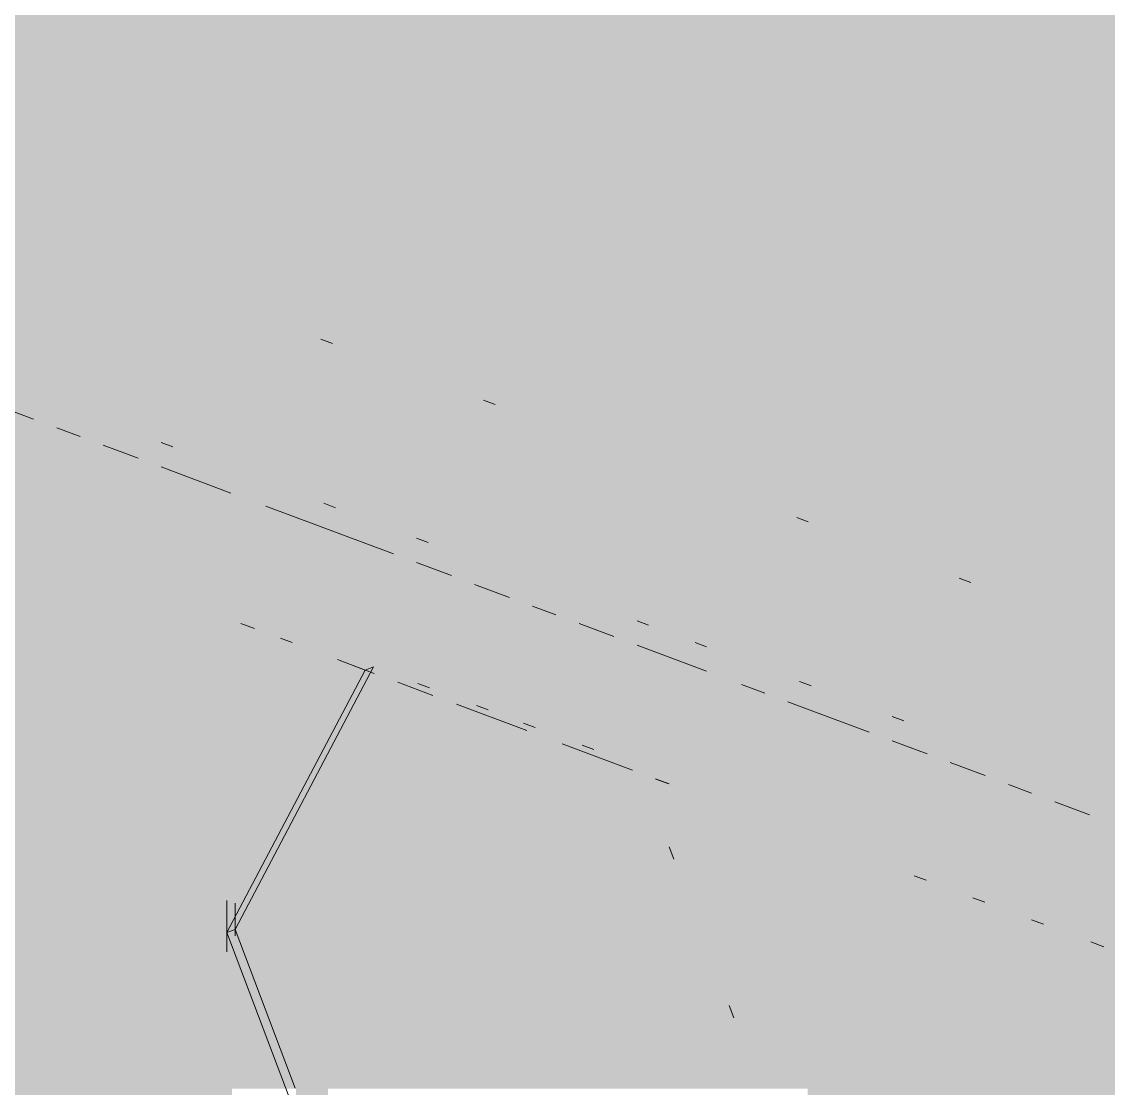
# Paper-space layout '03 3D Building and Roof' of a CAD drawing. Header units: millimetres. Extents: x 5 to 415, y 5 to 292.
# Drawn here: x 95.91 to 101.73, y 99.66 to 105.37 of the extents above; entities that cross this region are included whole.
import ezdxf

# ---------------------------------------------------------------- set-up
doc = ezdxf.new("R2010")
doc.units = ezdxf.units.MM
doc.layers.add('EXISTING', color=7, linetype='Continuous')
doc.layers.add('IMAGES', color=7, linetype='Continuous')

# ---------------------------------------------------------------- blocks, each defined once
blk = doc.blocks.new('SHEET_03')
at = {"layer": 'EXISTING', "color": 250, "lineweight": 9}
for p, q in [((97.5767, 103.648), (97.5145, 103.6713)), ((95.9749, 103.2429), (95.7883, 103.3128)), ((98.4472, 103.3219), (98.385, 103.3452)), ((96.2236, 103.1498), (96.0992, 103.1963)), ((96.6588, 103.1178), (96.721, 103.0945)), ((96.5345, 103.0333), (96.3479, 103.1032)), ((97.0319, 102.847), (96.6588, 102.9867)), ((97.9024, 102.5209), (97.2184, 102.7771)), ((97.5293, 102.7917), (97.5915, 102.7684)), ((100.126, 102.693), (100.0638, 102.7163)), ((98.0267, 102.6054), (98.0889, 102.5821)), ((98.2133, 102.4044), (98.0267, 102.4743)), ((98.5242, 102.2879), (98.3376, 102.3578)), ((100.9964, 102.3669), (100.9343, 102.3902)), ((98.7729, 102.1948), (98.6485, 102.2414)), ((97.1588, 102.1207), (97.0847, 102.1485)), ((99.0838, 102.0783), (98.8972, 102.1482)), ((99.2081, 102.1628), (99.2703, 102.1396)), ((97.2967, 102.0691), (97.3596, 102.0455)), ((99.5812, 101.892), (99.2081, 102.0317)), ((99.519, 102.0464), (99.5812, 102.0231)), ((97.7513, 101.8988), (97.6031, 101.9543)), ((97.6112, 101.9512), (97.7999, 101.8805)), ((97.0106, 100.4929), (97.7513, 101.8988)), ((97.7957, 101.9154), (97.0551, 100.5095)), ((97.7957, 101.9154), (97.7513, 101.8988)), ((97.9258, 101.8334), (98.1145, 101.7627)), ((100.0786, 101.8368), (100.1408, 101.8135)), ((98.096, 101.8029), (98.0331, 101.8265)), ((99.8921, 101.7755), (99.7677, 101.8221)), ((100.4517, 101.5659), (100.0164, 101.7289)), ((98.2403, 101.7156), (98.6178, 101.5742)), ((98.4106, 101.6851), (98.3477, 101.7087)), ((98.6622, 101.5908), (98.5993, 101.6144)), ((100.576, 101.6504), (100.6382, 101.6271)), ((98.8065, 101.5035), (99.1839, 101.3621)), ((98.9767, 101.473), (98.9138, 101.4966)), ((100.7626, 101.4494), (100.576, 101.5193)), ((101.0735, 101.333), (100.8869, 101.4028)), ((99.3807, 101.2884), (99.3067, 101.3161)), ((99.3097, 101.315), (99.3727, 101.2914)), ((101.3222, 101.2398), (101.1978, 101.2864)), ((101.6331, 101.1233), (101.4465, 101.1932)), ((99.3807, 100.9517), (99.4054, 100.8863)), ((100.6937, 100.7965), (100.7566, 100.7729)), ((101.0083, 100.6787), (101.0712, 100.6551)), ((97.0106, 100.3898), (97.0106, 100.6646)), ((97.0106, 100.6331), (97.0106, 100.4929)), ((97.0551, 100.5095), (97.0551, 100.6498)), ((97.0551, 100.6126), (97.0551, 100.4751)), ((101.3228, 100.5609), (101.3857, 100.5373)), ((97.0106, 100.4929), (97.0551, 100.5095)), ((97.0551, 100.5095), (97.376, 99.6598)), ((97.0106, 100.4929), (97.0106, 100.4227)), ((97.7266, 98.5974), (97.0106, 100.4929)), ((101.7092, 100.4161), (101.6397, 100.4421)), ((99.7017, 100.102), (99.7264, 100.0366))]:
    blk.add_line(p, q, dxfattribs=at)
at = {"layer": 'IMAGES', "color": 7}
for points in [[(80.4151, 105.3143), (112.2887, 105.3143), (80.4151, 105.4857), (112.2887, 105.4857)], [(80.0724, 105.1429), (111.9459, 105.1429), (80.0724, 105.3143), (111.9459, 105.3143)], [(79.5583, 104.9714), (111.6032, 104.9714), (79.5583, 105.1429), (111.6032, 105.1429)], [(79.2156, 104.8), (111.0891, 104.8), (79.2156, 104.9714), (111.0891, 104.9714)], [(78.7015, 104.6286), (110.575, 104.6286), (78.7015, 104.8), (110.575, 104.8)], [(78.1874, 104.4571), (110.0609, 104.4571), (78.1874, 104.6286), (110.0609, 104.6286)], [(77.8447, 104.2857), (109.7182, 104.2857), (77.8447, 104.4571), (109.7182, 104.4571)], [(77.3306, 104.1143), (96.3519, 104.1143), (77.3306, 104.2857), (96.3519, 104.2857)], [(96.3519, 104.1143), (96.5233, 104.1143), (96.3519, 104.2857), (96.5233, 104.2857)], [(96.5233, 104.1143), (96.6946, 104.1143), (96.5233, 104.2857), (96.6946, 104.2857)], [(96.6946, 104.1143), (96.866, 104.1143), (96.6946, 104.2857), (96.866, 104.2857)], [(96.866, 104.1143), (109.2041, 104.1143), (96.866, 104.2857), (109.2041, 104.2857)], [(95.8378, 103.9429), (96.0092, 103.9429), (95.8378, 104.1143), (96.0092, 104.1143)], [(96.0092, 103.9429), (96.3519, 103.9429), (96.0092, 104.1143), (96.3519, 104.1143)], [(96.3519, 103.9429), (96.5233, 103.9429), (96.3519, 104.1143), (96.5233, 104.1143)], [(96.5233, 103.9429), (96.6946, 103.9429), (96.5233, 104.1143), (96.6946, 104.1143)], [(96.6946, 103.9429), (96.866, 103.9429), (96.6946, 104.1143), (96.866, 104.1143)], [(96.866, 103.9429), (97.2087, 103.9429), (96.866, 104.1143), (97.2087, 104.1143)], [(97.2087, 103.9429), (97.3801, 103.9429), (97.2087, 104.1143), (97.3801, 104.1143)], [(97.3801, 103.9429), (108.69, 103.9429), (97.3801, 104.1143), (108.69, 104.1143)], [(95.8378, 103.7714), (96.0092, 103.7714), (95.8378, 103.9429), (96.0092, 103.9429)], [(96.0092, 103.7714), (96.1805, 103.7714), (96.0092, 103.9429), (96.1805, 103.9429)], [(96.1805, 103.7714), (96.3519, 103.7714), (96.1805, 103.9429), (96.3519, 103.9429)], [(96.3519, 103.7714), (96.5233, 103.7714), (96.3519, 103.9429), (96.5233, 103.9429)], [(96.5233, 103.7714), (96.6946, 103.7714), (96.5233, 103.9429), (96.6946, 103.9429)], [(96.6946, 103.7714), (96.866, 103.7714), (96.6946, 103.9429), (96.866, 103.9429)], [(96.866, 103.7714), (97.0373, 103.7714), (96.866, 103.9429), (97.0373, 103.9429)], [(97.0373, 103.7714), (97.3801, 103.7714), (97.0373, 103.9429), (97.3801, 103.9429)], [(97.3801, 103.7714), (97.5514, 103.7714), (97.3801, 103.9429), (97.5514, 103.9429)], [(97.5514, 103.7714), (97.7228, 103.7714), (97.5514, 103.9429), (97.7228, 103.9429)], [(97.7228, 103.7714), (108.5187, 103.7714), (97.7228, 103.9429), (108.5187, 103.9429)], [(95.6664, 103.6), (96.0092, 103.6), (95.6664, 103.7714), (96.0092, 103.7714)], [(96.0092, 103.6), (96.1805, 103.6), (96.0092, 103.7714), (96.1805, 103.7714)], [(96.1805, 103.6), (96.5233, 103.6), (96.1805, 103.7714), (96.5233, 103.7714)], [(96.5233, 103.6), (96.6946, 103.6), (96.5233, 103.7714), (96.6946, 103.7714)], [(96.6946, 103.6), (96.866, 103.6), (96.6946, 103.7714), (96.866, 103.7714)], [(96.866, 103.6), (97.2087, 103.6), (96.866, 103.7714), (97.2087, 103.7714)], [(97.2087, 103.6), (97.3801, 103.6), (97.2087, 103.7714), (97.3801, 103.7714)], [(97.3801, 103.6), (97.5514, 103.6), (97.3801, 103.7714), (97.5514, 103.7714)], [(97.5514, 103.6), (97.7228, 103.6), (97.5514, 103.7714), (97.7228, 103.7714)], [(97.7228, 103.6), (97.8942, 103.6), (97.7228, 103.7714), (97.8942, 103.7714)], [(97.8942, 103.6), (98.2369, 103.6), (97.8942, 103.7714), (98.2369, 103.7714)], [(98.2369, 103.6), (108.0046, 103.6), (98.2369, 103.7714), (108.0046, 103.7714)], [(95.8378, 103.4286), (96.3519, 103.4286), (95.8378, 103.6), (96.3519, 103.6)], [(96.3519, 103.4286), (97.3801, 103.4286), (96.3519, 103.6), (97.3801, 103.6)], [(97.3801, 103.4286), (97.5514, 103.4286), (97.3801, 103.6), (97.5514, 103.6)], [(97.5514, 103.4286), (97.7228, 103.4286), (97.5514, 103.6), (97.7228, 103.6)], [(97.7228, 103.4286), (97.8942, 103.4286), (97.7228, 103.6), (97.8942, 103.6)], [(97.8942, 103.4286), (98.0655, 103.4286), (97.8942, 103.6), (98.0655, 103.6)], [(98.0655, 103.4286), (98.2369, 103.4286), (98.0655, 103.6), (98.2369, 103.6)], [(98.2369, 103.4286), (98.4082, 103.4286), (98.2369, 103.6), (98.4082, 103.6)], [(98.4082, 103.4286), (98.5796, 103.4286), (98.4082, 103.6), (98.5796, 103.6)], [(98.5796, 103.4286), (98.751, 103.4286), (98.5796, 103.6), (98.751, 103.6)], [(98.751, 103.4286), (107.3191, 103.4286), (98.751, 103.6), (107.3191, 103.6)], [(95.8378, 103.2571), (96.0092, 103.2571), (95.8378, 103.4286), (96.0092, 103.4286)], [(96.0092, 103.2571), (96.1805, 103.2571), (96.0092, 103.4286), (96.1805, 103.4286)], [(96.1805, 103.2571), (96.3519, 103.2571), (96.1805, 103.4286), (96.3519, 103.4286)], [(96.3519, 103.2571), (96.5233, 103.2571), (96.3519, 103.4286), (96.5233, 103.4286)], [(96.5233, 103.2571), (96.6946, 103.2571), (96.5233, 103.4286), (96.6946, 103.4286)], [(96.6946, 103.2571), (97.5514, 103.2571), (96.6946, 103.4286), (97.5514, 103.4286)], [(97.5514, 103.2571), (97.8942, 103.2571), (97.5514, 103.4286), (97.8942, 103.4286)], [(97.8942, 103.2571), (98.0655, 103.2571), (97.8942, 103.4286), (98.0655, 103.4286)], [(98.0655, 103.2571), (98.2369, 103.2571), (98.0655, 103.4286), (98.2369, 103.4286)], [(98.2369, 103.2571), (98.4082, 103.2571), (98.2369, 103.4286), (98.4082, 103.4286)], [(98.4082, 103.2571), (98.5796, 103.2571), (98.4082, 103.4286), (98.5796, 103.4286)], [(98.5796, 103.2571), (98.751, 103.2571), (98.5796, 103.4286), (98.751, 103.4286)], [(98.751, 103.2571), (99.0937, 103.2571), (98.751, 103.4286), (99.0937, 103.4286)], [(99.0937, 103.2571), (107.1478, 103.2571), (99.0937, 103.4286), (107.1478, 103.4286)], [(95.6664, 103.0857), (96.0092, 103.0857), (95.6664, 103.2571), (96.0092, 103.2571)], [(96.0092, 103.0857), (96.1805, 103.0857), (96.0092, 103.2571), (96.1805, 103.2571)], [(96.1805, 103.0857), (96.3519, 103.0857), (96.1805, 103.2571), (96.3519, 103.2571)], [(96.3519, 103.0857), (96.5233, 103.0857), (96.3519, 103.2571), (96.5233, 103.2571)], [(96.5233, 103.0857), (96.6946, 103.0857), (96.5233, 103.2571), (96.6946, 103.2571)], [(96.6946, 103.0857), (96.866, 103.0857), (96.6946, 103.2571), (96.866, 103.2571)], [(96.866, 103.0857), (97.0373, 103.0857), (96.866, 103.2571), (97.0373, 103.2571)], [(97.0373, 103.0857), (98.2369, 103.0857), (97.0373, 103.2571), (98.2369, 103.2571)], [(98.2369, 103.0857), (98.4082, 103.0857), (98.2369, 103.2571), (98.4082, 103.2571)], [(98.4082, 103.0857), (98.5796, 103.0857), (98.4082, 103.2571), (98.5796, 103.2571)], [(98.5796, 103.0857), (98.751, 103.0857), (98.5796, 103.2571), (98.751, 103.2571)], [(98.751, 103.0857), (99.0937, 103.0857), (98.751, 103.2571), (99.0937, 103.2571)], [(99.0937, 103.0857), (99.6078, 103.0857), (99.0937, 103.2571), (99.6078, 103.2571)], [(99.6078, 103.0857), (106.4623, 103.0857), (99.6078, 103.2571), (106.4623, 103.2571)], [(95.8378, 99.1429), (96.0092, 99.1429), (95.8378, 103.0857), (96.0092, 103.0857)], [(96.0092, 102.9143), (96.1805, 102.9143), (96.0092, 103.0857), (96.1805, 103.0857)], [(96.1805, 102.9143), (96.3519, 102.9143), (96.1805, 103.0857), (96.3519, 103.0857)], [(96.3519, 102.9143), (96.6946, 102.9143), (96.3519, 103.0857), (96.6946, 103.0857)], [(96.6946, 102.9143), (96.866, 102.9143), (96.6946, 103.0857), (96.866, 103.0857)], [(96.866, 102.9143), (97.0373, 102.9143), (96.866, 103.0857), (97.0373, 103.0857)], [(97.0373, 102.9143), (97.2087, 102.9143), (97.0373, 103.0857), (97.2087, 103.0857)], [(97.2087, 102.9143), (97.3801, 102.9143), (97.2087, 103.0857), (97.3801, 103.0857)], [(97.3801, 102.9143), (97.7228, 102.9143), (97.3801, 103.0857), (97.7228, 103.0857)], [(97.7228, 102.9143), (98.751, 102.9143), (97.7228, 103.0857), (98.751, 103.0857)], [(98.751, 102.9143), (98.9223, 102.9143), (98.751, 103.0857), (98.9223, 103.0857)], [(98.9223, 102.9143), (99.0937, 102.9143), (98.9223, 103.0857), (99.0937, 103.0857)], [(99.0937, 102.9143), (99.2651, 102.9143), (99.0937, 103.0857), (99.2651, 103.0857)], [(99.2651, 102.9143), (99.6078, 102.9143), (99.2651, 103.0857), (99.6078, 103.0857)], [(99.6078, 102.9143), (99.9505, 102.9143), (99.6078, 103.0857), (99.9505, 103.0857)], [(99.9505, 102.9143), (100.1219, 102.9143), (99.9505, 103.0857), (100.1219, 103.0857)], [(100.1219, 102.9143), (106.1196, 102.9143), (100.1219, 103.0857), (106.1196, 103.0857)], [(96.0092, 102.5714), (96.1805, 102.5714), (96.0092, 102.9143), (96.1805, 102.9143)], [(96.1805, 102.7429), (96.5233, 102.7429), (96.1805, 102.9143), (96.5233, 102.9143)], [(96.5233, 102.7429), (96.6946, 102.7429), (96.5233, 102.9143), (96.6946, 102.9143)], [(96.6946, 102.7429), (96.866, 102.7429), (96.6946, 102.9143), (96.866, 102.9143)], [(96.866, 102.7429), (97.0373, 102.7429), (96.866, 102.9143), (97.0373, 102.9143)], [(97.0373, 102.7429), (97.2087, 102.7429), (97.0373, 102.9143), (97.2087, 102.9143)], [(97.2087, 102.7429), (97.3801, 102.7429), (97.2087, 102.9143), (97.3801, 102.9143)], [(97.3801, 102.7429), (97.7228, 102.7429), (97.3801, 102.9143), (97.7228, 102.9143)], [(97.7228, 102.7429), (97.8942, 102.7429), (97.7228, 102.9143), (97.8942, 102.9143)], [(97.8942, 102.7429), (98.0655, 102.7429), (97.8942, 102.9143), (98.0655, 102.9143)], [(98.0655, 102.7429), (98.2369, 102.7429), (98.0655, 102.9143), (98.2369, 102.9143)], [(98.2369, 102.7429), (99.0937, 102.7429), (98.2369, 102.9143), (99.0937, 102.9143)], [(99.0937, 102.7429), (99.2651, 102.7429), (99.0937, 102.9143), (99.2651, 102.9143)], [(99.2651, 102.7429), (99.4364, 102.7429), (99.2651, 102.9143), (99.4364, 102.9143)], [(99.4364, 102.7429), (99.6078, 102.7429), (99.4364, 102.9143), (99.6078, 102.9143)], [(99.6078, 102.7429), (99.7792, 102.7429), (99.6078, 102.9143), (99.7792, 102.9143)], [(99.7792, 102.7429), (99.9505, 102.7429), (99.7792, 102.9143), (99.9505, 102.9143)], [(99.9505, 102.7429), (100.1219, 102.7429), (99.9505, 102.9143), (100.1219, 102.9143)], [(100.1219, 102.7429), (100.4646, 102.7429), (100.1219, 102.9143), (100.4646, 102.9143)], [(100.4646, 102.7429), (105.6055, 102.7429), (100.4646, 102.9143), (105.6055, 102.9143)], [(96.1805, 102.5714), (96.3519, 102.5714), (96.1805, 102.7429), (96.3519, 102.7429)], [(96.3519, 102.5714), (96.5233, 102.5714), (96.3519, 102.7429), (96.5233, 102.7429)], [(96.5233, 102.5714), (96.6946, 102.5714), (96.5233, 102.7429), (96.6946, 102.7429)], [(96.6946, 102.5714), (96.866, 102.5714), (96.6946, 102.7429), (96.866, 102.7429)], [(96.866, 102.5714), (97.2087, 102.5714), (96.866, 102.7429), (97.2087, 102.7429)], [(97.2087, 102.5714), (97.5514, 102.5714), (97.2087, 102.7429), (97.5514, 102.7429)], [(97.5514, 102.5714), (97.7228, 102.5714), (97.5514, 102.7429), (97.7228, 102.7429)], [(97.7228, 102.5714), (98.2369, 102.5714), (97.7228, 102.7429), (98.2369, 102.7429)], [(98.2369, 102.5714), (98.4082, 102.5714), (98.2369, 102.7429), (98.4082, 102.7429)], [(98.4082, 102.5714), (98.5796, 102.5714), (98.4082, 102.7429), (98.5796, 102.7429)], [(98.5796, 102.5714), (99.6078, 102.5714), (98.5796, 102.7429), (99.6078, 102.7429)], [(99.6078, 102.5714), (99.7792, 102.5714), (99.6078, 102.7429), (99.7792, 102.7429)], [(99.7792, 102.5714), (99.9505, 102.5714), (99.7792, 102.7429), (99.9505, 102.7429)], [(99.9505, 102.5714), (100.1219, 102.5714), (99.9505, 102.7429), (100.1219, 102.7429)], [(100.1219, 102.5714), (100.2932, 102.5714), (100.1219, 102.7429), (100.2932, 102.7429)], [(100.2932, 102.5714), (100.4646, 102.5714), (100.2932, 102.7429), (100.4646, 102.7429)], [(100.4646, 102.5714), (100.8073, 102.5714), (100.4646, 102.7429), (100.8073, 102.7429)], [(100.8073, 102.5714), (100.9787, 102.5714), (100.8073, 102.7429), (100.9787, 102.7429)], [(100.9787, 102.5714), (105.0914, 102.5714), (100.9787, 102.7429), (105.0914, 102.7429)], [(96.0092, 102.4), (96.1805, 102.4), (96.0092, 102.5714), (96.1805, 102.5714)], [(96.1805, 102.4), (96.3519, 102.4), (96.1805, 102.5714), (96.3519, 102.5714)], [(96.3519, 102.4), (96.5233, 102.4), (96.3519, 102.5714), (96.5233, 102.5714)], [(96.5233, 102.4), (96.6946, 102.4), (96.5233, 102.5714), (96.6946, 102.5714)], [(96.6946, 102.4), (96.866, 102.4), (96.6946, 102.5714), (96.866, 102.5714)], [(96.866, 102.4), (97.2087, 102.4), (96.866, 102.5714), (97.2087, 102.5714)], [(97.2087, 102.4), (97.3801, 102.4), (97.2087, 102.5714), (97.3801, 102.5714)], [(97.3801, 102.4), (97.5514, 102.4), (97.3801, 102.5714), (97.5514, 102.5714)], [(97.5514, 102.4), (97.7228, 102.4), (97.5514, 102.5714), (97.7228, 102.5714)], [(97.7228, 102.4), (97.8942, 102.4), (97.7228, 102.5714), (97.8942, 102.5714)], [(97.8942, 102.4), (98.0655, 102.4), (97.8942, 102.5714), (98.0655, 102.5714)], [(98.0655, 102.4), (98.4082, 102.4), (98.0655, 102.5714), (98.4082, 102.5714)], [(98.4082, 102.4), (98.751, 102.4), (98.4082, 102.5714), (98.751, 102.5714)], [(98.751, 102.4), (98.9223, 102.4), (98.751, 102.5714), (98.9223, 102.5714)], [(98.9223, 102.4), (99.9505, 102.4), (98.9223, 102.5714), (99.9505, 102.5714)], [(99.9505, 102.4), (100.1219, 102.4), (99.9505, 102.5714), (100.1219, 102.5714)], [(100.1219, 102.4), (100.2932, 102.4), (100.1219, 102.5714), (100.2932, 102.5714)], [(100.2932, 102.4), (100.4646, 102.4), (100.2932, 102.5714), (100.4646, 102.5714)], [(100.4646, 102.4), (100.636, 102.4), (100.4646, 102.5714), (100.636, 102.5714)], [(100.636, 102.4), (100.8073, 102.4), (100.636, 102.5714), (100.8073, 102.5714)], [(100.8073, 102.4), (100.9787, 102.4), (100.8073, 102.5714), (100.9787, 102.5714)], [(100.9787, 102.4), (101.3214, 102.4), (100.9787, 102.5714), (101.3214, 102.5714)], [(101.3214, 102.4), (104.7487, 102.4), (101.3214, 102.5714), (104.7487, 102.5714)], [(96.0092, 102.2286), (96.3519, 102.2286), (96.0092, 102.4), (96.3519, 102.4)], [(96.3519, 102.2286), (96.5233, 102.2286), (96.3519, 102.4), (96.5233, 102.4)], [(96.5233, 102.2286), (96.6946, 102.2286), (96.5233, 102.4), (96.6946, 102.4)], [(96.6946, 102.2286), (96.866, 102.2286), (96.6946, 102.4), (96.866, 102.4)], [(96.866, 102.2286), (97.0373, 102.2286), (96.866, 102.4), (97.0373, 102.4)], [(97.0373, 102.2286), (97.3801, 102.2286), (97.0373, 102.4), (97.3801, 102.4)], [(97.3801, 102.2286), (97.5514, 102.2286), (97.3801, 102.4), (97.5514, 102.4)], [(97.5514, 102.2286), (97.7228, 102.2286), (97.5514, 102.4), (97.7228, 102.4)], [(97.7228, 102.2286), (97.8942, 102.2286), (97.7228, 102.4), (97.8942, 102.4)], [(97.8942, 102.2286), (98.0655, 102.2286), (97.8942, 102.4), (98.0655, 102.4)], [(98.0655, 102.2286), (98.2369, 102.2286), (98.0655, 102.4), (98.2369, 102.4)], [(98.2369, 102.2286), (98.4082, 102.2286), (98.2369, 102.4), (98.4082, 102.4)], [(98.4082, 102.2286), (98.5796, 102.2286), (98.4082, 102.4), (98.5796, 102.4)], [(98.5796, 102.2286), (98.751, 102.2286), (98.5796, 102.4), (98.751, 102.4)], [(98.751, 102.2286), (98.9223, 102.2286), (98.751, 102.4), (98.9223, 102.4)], [(98.9223, 102.2286), (99.0937, 102.2286), (98.9223, 102.4), (99.0937, 102.4)], [(99.0937, 102.2286), (99.2651, 102.2286), (99.0937, 102.4), (99.2651, 102.4)], [(99.2651, 102.2286), (99.4364, 102.2286), (99.2651, 102.4), (99.4364, 102.4)], [(99.4364, 102.2286), (100.4646, 102.2286), (99.4364, 102.4), (100.4646, 102.4)], [(100.4646, 102.2286), (100.636, 102.2286), (100.4646, 102.4), (100.636, 102.4)], [(100.636, 102.2286), (100.8073, 102.2286), (100.636, 102.4), (100.8073, 102.4)], [(100.8073, 102.2286), (100.9787, 102.2286), (100.8073, 102.4), (100.9787, 102.4)], [(100.9787, 102.2286), (101.1501, 102.2286), (100.9787, 102.4), (101.1501, 102.4)], [(101.1501, 102.2286), (101.3214, 102.2286), (101.1501, 102.4), (101.3214, 102.4)], [(101.3214, 102.2286), (101.4928, 102.2286), (101.3214, 102.4), (101.4928, 102.4)], [(101.4928, 102.2286), (101.6641, 102.2286), (101.4928, 102.4), (101.6641, 102.4)], [(101.6641, 102.2286), (101.8355, 102.2286), (101.6641, 102.4), (101.8355, 102.4)], [(96.0092, 99.1429), (96.1805, 99.1429), (96.0092, 102.2286), (96.1805, 102.2286)], [(96.1805, 99.3143), (96.3519, 99.3143), (96.1805, 102.2286), (96.3519, 102.2286)], [(96.3519, 102.0571), (96.5233, 102.0571), (96.3519, 102.2286), (96.5233, 102.2286)], [(96.5233, 102.0571), (96.6946, 102.0571), (96.5233, 102.2286), (96.6946, 102.2286)], [(96.6946, 102.0571), (96.866, 102.0571), (96.6946, 102.2286), (96.866, 102.2286)], [(96.866, 102.0571), (97.0373, 102.0571), (96.866, 102.2286), (97.0373, 102.2286)], [(97.0373, 101.8857), (97.2087, 101.8857), (97.0373, 102.2286), (97.2087, 102.2286)], [(97.2087, 102.0571), (97.3801, 102.0571), (97.2087, 102.2286), (97.3801, 102.2286)], [(97.3801, 102.0571), (97.7228, 102.0571), (97.3801, 102.2286), (97.7228, 102.2286)], [(97.7228, 102.0571), (97.8942, 102.0571), (97.7228, 102.2286), (97.8942, 102.2286)], [(97.8942, 102.0571), (98.0655, 102.0571), (97.8942, 102.2286), (98.0655, 102.2286)], [(98.0655, 102.0571), (98.2369, 102.0571), (98.0655, 102.2286), (98.2369, 102.2286)], [(98.2369, 102.0571), (98.5796, 102.0571), (98.2369, 102.2286), (98.5796, 102.2286)], [(98.5796, 102.0571), (98.9223, 102.0571), (98.5796, 102.2286), (98.9223, 102.2286)], [(98.9223, 102.0571), (99.2651, 102.0571), (98.9223, 102.2286), (99.2651, 102.2286)], [(99.2651, 102.0571), (99.4364, 102.0571), (99.2651, 102.2286), (99.4364, 102.2286)], [(99.4364, 102.0571), (99.6078, 102.0571), (99.4364, 102.2286), (99.6078, 102.2286)], [(99.6078, 102.0571), (99.7792, 102.0571), (99.6078, 102.2286), (99.7792, 102.2286)], [(99.7792, 102.0571), (100.9787, 102.0571), (99.7792, 102.2286), (100.9787, 102.2286)], [(100.9787, 102.0571), (101.1501, 102.0571), (100.9787, 102.2286), (101.1501, 102.2286)], [(101.1501, 102.0571), (101.3214, 102.0571), (101.1501, 102.2286), (101.3214, 102.2286)], [(101.3214, 102.0571), (101.4928, 102.0571), (101.3214, 102.2286), (101.4928, 102.2286)], [(101.4928, 102.0571), (101.6641, 102.0571), (101.4928, 102.2286), (101.6641, 102.2286)], [(101.6641, 102.0571), (101.8355, 102.0571), (101.6641, 102.2286), (101.8355, 102.2286)], [(96.3519, 101.8857), (96.5233, 101.8857), (96.3519, 102.0571), (96.5233, 102.0571)], [(96.5233, 101.8857), (96.866, 101.8857), (96.5233, 102.0571), (96.866, 102.0571)], [(96.866, 101.8857), (97.0373, 101.8857), (96.866, 102.0571), (97.0373, 102.0571)], [(97.2087, 101.8857), (97.3801, 101.8857), (97.2087, 102.0571), (97.3801, 102.0571)], [(97.3801, 101.8857), (97.5514, 101.8857), (97.3801, 102.0571), (97.5514, 102.0571)], [(97.5514, 101.8857), (97.7228, 101.8857), (97.5514, 102.0571), (97.7228, 102.0571)], [(97.7228, 101.8857), (97.8942, 101.8857), (97.7228, 102.0571), (97.8942, 102.0571)], [(97.8942, 101.8857), (98.2369, 101.8857), (97.8942, 102.0571), (98.2369, 102.0571)], [(98.2369, 101.8857), (98.9223, 101.8857), (98.2369, 102.0571), (98.9223, 102.0571)], [(98.9223, 101.8857), (99.0937, 101.8857), (98.9223, 102.0571), (99.0937, 102.0571)], [(99.0937, 101.8857), (99.2651, 101.8857), (99.0937, 102.0571), (99.2651, 102.0571)], [(99.2651, 101.8857), (99.4364, 101.8857), (99.2651, 102.0571), (99.4364, 102.0571)], [(99.4364, 101.8857), (99.7792, 101.8857), (99.4364, 102.0571), (99.7792, 102.0571)], [(99.7792, 101.8857), (99.9505, 101.8857), (99.7792, 102.0571), (99.9505, 102.0571)], [(99.9505, 101.8857), (100.1219, 101.8857), (99.9505, 102.0571), (100.1219, 102.0571)], [(100.1219, 101.8857), (100.2932, 101.8857), (100.1219, 102.0571), (100.2932, 102.0571)], [(100.2932, 101.8857), (100.4646, 101.8857), (100.2932, 102.0571), (100.4646, 102.0571)], [(100.4646, 101.8857), (101.3214, 101.8857), (100.4646, 102.0571), (101.3214, 102.0571)], [(101.3214, 101.8857), (101.4928, 101.8857), (101.3214, 102.0571), (101.4928, 102.0571)], [(101.4928, 101.8857), (101.6641, 101.8857), (101.4928, 102.0571), (101.6641, 102.0571)], [(101.6641, 101.8857), (101.8355, 101.8857), (101.6641, 102.0571), (101.8355, 102.0571)], [(96.3519, 101.7143), (97.0373, 101.7143), (96.3519, 101.8857), (97.0373, 101.8857)], [(97.0373, 101.7143), (97.2087, 101.7143), (97.0373, 101.8857), (97.2087, 101.8857)], [(97.2087, 101.7143), (97.3801, 101.7143), (97.2087, 101.8857), (97.3801, 101.8857)], [(97.3801, 101.7143), (97.5514, 101.7143), (97.3801, 101.8857), (97.5514, 101.8857)], [(97.5514, 101.7143), (97.7228, 101.7143), (97.5514, 101.8857), (97.7228, 101.8857)], [(97.7228, 101.7143), (97.8942, 101.7143), (97.7228, 101.8857), (97.8942, 101.8857)], [(97.8942, 101.7143), (98.0655, 101.7143), (97.8942, 101.8857), (98.0655, 101.8857)], [(98.0655, 101.7143), (98.2369, 101.7143), (98.0655, 101.8857), (98.2369, 101.8857)], [(98.2369, 101.7143), (98.5796, 101.7143), (98.2369, 101.8857), (98.5796, 101.8857)], [(98.5796, 101.7143), (98.751, 101.7143), (98.5796, 101.8857), (98.751, 101.8857)], [(98.751, 101.7143), (98.9223, 101.7143), (98.751, 101.8857), (98.9223, 101.8857)], [(98.9223, 101.7143), (99.0937, 101.7143), (98.9223, 101.8857), (99.0937, 101.8857)], [(99.0937, 101.7143), (99.4364, 101.7143), (99.0937, 101.8857), (99.4364, 101.8857)], [(99.4364, 101.7143), (99.7792, 101.7143), (99.4364, 101.8857), (99.7792, 101.8857)], [(99.7792, 101.7143), (99.9505, 101.7143), (99.7792, 101.8857), (99.9505, 101.8857)], [(99.9505, 101.7143), (100.1219, 101.7143), (99.9505, 101.8857), (100.1219, 101.8857)], [(100.1219, 101.7143), (100.2932, 101.7143), (100.1219, 101.8857), (100.2932, 101.8857)], [(100.2932, 101.7143), (100.4646, 101.7143), (100.2932, 101.8857), (100.4646, 101.8857)], [(100.4646, 101.7143), (100.636, 101.7143), (100.4646, 101.8857), (100.636, 101.8857)], [(100.636, 101.7143), (100.9787, 101.7143), (100.636, 101.8857), (100.9787, 101.8857)], [(100.9787, 101.7143), (101.8355, 101.7143), (100.9787, 101.8857), (101.8355, 101.8857)], [(96.3519, 101.5429), (97.3801, 101.5429), (96.3519, 101.7143), (97.3801, 101.7143)], [(97.3801, 101.5429), (97.5514, 101.5429), (97.3801, 101.7143), (97.5514, 101.7143)], [(97.5514, 101.5429), (97.7228, 101.5429), (97.5514, 101.7143), (97.7228, 101.7143)], [(97.7228, 101.5429), (97.8942, 101.5429), (97.7228, 101.7143), (97.8942, 101.7143)], [(97.8942, 101.5429), (98.0655, 101.5429), (97.8942, 101.7143), (98.0655, 101.7143)], [(98.0655, 101.5429), (98.2369, 101.5429), (98.0655, 101.7143), (98.2369, 101.7143)], [(98.2369, 101.5429), (98.4082, 101.5429), (98.2369, 101.7143), (98.4082, 101.7143)], [(98.4082, 101.5429), (98.5796, 101.5429), (98.4082, 101.7143), (98.5796, 101.7143)], [(98.5796, 101.5429), (98.751, 101.5429), (98.5796, 101.7143), (98.751, 101.7143)], [(98.751, 101.5429), (99.0937, 101.5429), (98.751, 101.7143), (99.0937, 101.7143)], [(99.0937, 101.5429), (99.4364, 101.5429), (99.0937, 101.7143), (99.4364, 101.7143)], [(99.4364, 101.3714), (99.6078, 101.3714), (99.4364, 101.7143), (99.6078, 101.7143)], [(99.6078, 101.5429), (99.7792, 101.5429), (99.6078, 101.7143), (99.7792, 101.7143)], [(99.7792, 101.5429), (99.9505, 101.5429), (99.7792, 101.7143), (99.9505, 101.7143)], [(99.9505, 101.5429), (100.1219, 101.5429), (99.9505, 101.7143), (100.1219, 101.7143)], [(100.1219, 101.5429), (100.2932, 101.5429), (100.1219, 101.7143), (100.2932, 101.7143)], [(100.2932, 101.5429), (100.4646, 101.5429), (100.2932, 101.7143), (100.4646, 101.7143)], [(100.4646, 101.5429), (100.636, 101.5429), (100.4646, 101.7143), (100.636, 101.7143)], [(100.636, 101.5429), (100.8073, 101.5429), (100.636, 101.7143), (100.8073, 101.7143)], [(100.8073, 101.5429), (100.9787, 101.5429), (100.8073, 101.7143), (100.9787, 101.7143)], [(100.9787, 101.5429), (101.3214, 101.5429), (100.9787, 101.7143), (101.3214, 101.7143)], [(101.3214, 101.5429), (102.3496, 101.5429), (101.3214, 101.7143), (102.3496, 101.7143)], [(96.3519, 101.2), (97.2087, 101.2), (96.3519, 101.5429), (97.2087, 101.5429)], [(97.2087, 101.3714), (97.3801, 101.3714), (97.2087, 101.5429), (97.3801, 101.5429)], [(97.3801, 101.3714), (97.5514, 101.3714), (97.3801, 101.5429), (97.5514, 101.5429)], [(97.5514, 101.3714), (97.7228, 101.3714), (97.5514, 101.5429), (97.7228, 101.5429)], [(97.7228, 101.3714), (97.8942, 101.3714), (97.7228, 101.5429), (97.8942, 101.5429)], [(97.8942, 101.3714), (98.2369, 101.3714), (97.8942, 101.5429), (98.2369, 101.5429)], [(98.2369, 101.3714), (98.4082, 101.3714), (98.2369, 101.5429), (98.4082, 101.5429)], [(98.4082, 101.3714), (98.5796, 101.3714), (98.4082, 101.5429), (98.5796, 101.5429)], [(98.5796, 101.3714), (98.751, 101.3714), (98.5796, 101.5429), (98.751, 101.5429)], [(98.751, 101.3714), (98.9223, 101.3714), (98.751, 101.5429), (98.9223, 101.5429)], [(98.9223, 101.3714), (99.0937, 101.3714), (98.9223, 101.5429), (99.0937, 101.5429)], [(99.0937, 101.3714), (99.2651, 101.3714), (99.0937, 101.5429), (99.2651, 101.5429)], [(99.2651, 101.3714), (99.4364, 101.3714), (99.2651, 101.5429), (99.4364, 101.5429)], [(99.6078, 101.3714), (99.7792, 101.3714), (99.6078, 101.5429), (99.7792, 101.5429)], [(99.7792, 101.3714), (99.9505, 101.3714), (99.7792, 101.5429), (99.9505, 101.5429)], [(99.9505, 101.3714), (100.1219, 101.3714), (99.9505, 101.5429), (100.1219, 101.5429)], [(100.1219, 101.3714), (100.2932, 101.3714), (100.1219, 101.5429), (100.2932, 101.5429)], [(100.2932, 101.3714), (100.4646, 101.3714), (100.2932, 101.5429), (100.4646, 101.5429)], [(100.4646, 101.3714), (100.636, 101.3714), (100.4646, 101.5429), (100.636, 101.5429)], [(100.636, 101.3714), (100.9787, 101.3714), (100.636, 101.5429), (100.9787, 101.5429)], [(100.9787, 101.3714), (101.3214, 101.3714), (100.9787, 101.5429), (101.3214, 101.5429)], [(101.3214, 101.3714), (101.4928, 101.3714), (101.3214, 101.5429), (101.4928, 101.5429)], [(101.4928, 101.3714), (101.6641, 101.3714), (101.4928, 101.5429), (101.6641, 101.5429)], [(101.6641, 101.3714), (102.0069, 101.3714), (101.6641, 101.5429), (102.0069, 101.5429)], [(97.2087, 101.2), (97.3801, 101.2), (97.2087, 101.3714), (97.3801, 101.3714)], [(97.3801, 101.2), (97.5514, 101.2), (97.3801, 101.3714), (97.5514, 101.3714)], [(97.5514, 101.2), (97.7228, 101.2), (97.5514, 101.3714), (97.7228, 101.3714)], [(97.7228, 101.2), (97.8942, 101.2), (97.7228, 101.3714), (97.8942, 101.3714)], [(97.8942, 101.2), (98.5796, 101.2), (97.8942, 101.3714), (98.5796, 101.3714)], [(98.5796, 101.2), (98.751, 101.2), (98.5796, 101.3714), (98.751, 101.3714)], [(98.751, 101.2), (98.9223, 101.2), (98.751, 101.3714), (98.9223, 101.3714)], [(98.9223, 101.2), (99.0937, 101.2), (98.9223, 101.3714), (99.0937, 101.3714)], [(99.0937, 101.2), (99.2651, 101.2), (99.0937, 101.3714), (99.2651, 101.3714)], [(99.2651, 101.0286), (99.4364, 101.0286), (99.2651, 101.3714), (99.4364, 101.3714)], [(99.4364, 101.2), (99.6078, 101.2), (99.4364, 101.3714), (99.6078, 101.3714)], [(99.6078, 101.2), (100.1219, 101.2), (99.6078, 101.3714), (100.1219, 101.3714)], [(100.1219, 101.2), (100.2932, 101.2), (100.1219, 101.3714), (100.2932, 101.3714)], [(100.2932, 101.2), (100.636, 101.2), (100.2932, 101.3714), (100.636, 101.3714)], [(100.636, 101.2), (100.8073, 101.2), (100.636, 101.3714), (100.8073, 101.3714)], [(100.8073, 101.2), (100.9787, 101.2), (100.8073, 101.3714), (100.9787, 101.3714)], [(100.9787, 101.2), (101.3214, 101.2), (100.9787, 101.3714), (101.3214, 101.3714)], [(101.3214, 101.2), (101.6641, 101.2), (101.3214, 101.3714), (101.6641, 101.3714)], [(101.6641, 101.2), (102.0069, 101.2), (101.6641, 101.3714), (102.0069, 101.3714)], [(96.3519, 100.8571), (97.0373, 100.8571), (96.3519, 101.2), (97.0373, 101.2)], [(97.0373, 101.0286), (97.2087, 101.0286), (97.0373, 101.2), (97.2087, 101.2)], [(97.2087, 101.0286), (97.3801, 101.0286), (97.2087, 101.2), (97.3801, 101.2)], [(97.3801, 101.0286), (97.5514, 101.0286), (97.3801, 101.2), (97.5514, 101.2)], [(97.5514, 101.0286), (97.7228, 101.0286), (97.5514, 101.2), (97.7228, 101.2)], [(97.7228, 101.0286), (98.9223, 101.0286), (97.7228, 101.2), (98.9223, 101.2)], [(98.9223, 101.0286), (99.0937, 101.0286), (98.9223, 101.2), (99.0937, 101.2)], [(99.0937, 101.0286), (99.2651, 101.0286), (99.0937, 101.2), (99.2651, 101.2)], [(99.4364, 101.0286), (99.9505, 101.0286), (99.4364, 101.2), (99.9505, 101.2)], [(99.9505, 101.0286), (100.1219, 101.0286), (99.9505, 101.2), (100.1219, 101.2)], [(100.1219, 101.0286), (100.8073, 101.0286), (100.1219, 101.2), (100.8073, 101.2)], [(100.8073, 101.0286), (101.1501, 101.0286), (100.8073, 101.2), (101.1501, 101.2)], [(101.1501, 101.0286), (101.3214, 101.0286), (101.1501, 101.2), (101.3214, 101.2)], [(101.3214, 101.0286), (101.4928, 101.0286), (101.3214, 101.2), (101.4928, 101.2)], [(101.4928, 101.0286), (101.6641, 101.0286), (101.4928, 101.2), (101.6641, 101.2)], [(101.6641, 101.0286), (101.8355, 101.0286), (101.6641, 101.2), (101.8355, 101.2)], [(97.0373, 100.8571), (97.2087, 100.8571), (97.0373, 101.0286), (97.2087, 101.0286)], [(97.2087, 100.8571), (97.3801, 100.8571), (97.2087, 101.0286), (97.3801, 101.0286)], [(97.3801, 100.8571), (97.5514, 100.8571), (97.3801, 101.0286), (97.5514, 101.0286)], [(97.5514, 100.8571), (99.0937, 100.8571), (97.5514, 101.0286), (99.0937, 101.0286)], [(99.0937, 100.8571), (99.2651, 100.8571), (99.0937, 101.0286), (99.2651, 101.0286)], [(99.2651, 100.8571), (99.4364, 100.8571), (99.2651, 101.0286), (99.4364, 101.0286)], [(99.4364, 100.8571), (99.6078, 100.8571), (99.4364, 101.0286), (99.6078, 101.0286)], [(99.6078, 100.8571), (99.7792, 100.8571), (99.6078, 101.0286), (99.7792, 101.0286)], [(99.7792, 100.8571), (99.9505, 100.8571), (99.7792, 101.0286), (99.9505, 101.0286)], [(99.9505, 100.8571), (100.1219, 100.8571), (99.9505, 101.0286), (100.1219, 101.0286)], [(100.1219, 100.8571), (100.636, 100.8571), (100.1219, 101.0286), (100.636, 101.0286)], [(100.636, 100.8571), (100.8073, 100.8571), (100.636, 101.0286), (100.8073, 101.0286)], [(100.8073, 100.8571), (100.9787, 100.8571), (100.8073, 101.0286), (100.9787, 101.0286)], [(100.9787, 100.8571), (101.1501, 100.8571), (100.9787, 101.0286), (101.1501, 101.0286)], [(101.1501, 100.6857), (101.3214, 100.6857), (101.1501, 101.0286), (101.3214, 101.0286)], [(101.3214, 100.8571), (101.4928, 100.8571), (101.3214, 101.0286), (101.4928, 101.0286)], [(101.4928, 100.8571), (101.6641, 100.8571), (101.4928, 101.0286), (101.6641, 101.0286)], [(101.6641, 100.8571), (101.8355, 100.8571), (101.6641, 101.0286), (101.8355, 101.0286)], [(96.3519, 100.6857), (96.866, 100.6857), (96.3519, 100.8571), (96.866, 100.8571)], [(96.866, 100.6857), (97.0373, 100.6857), (96.866, 100.8571), (97.0373, 100.8571)], [(97.0373, 100.6857), (97.2087, 100.6857), (97.0373, 100.8571), (97.2087, 100.8571)], [(97.2087, 100.6857), (97.3801, 100.6857), (97.2087, 100.8571), (97.3801, 100.8571)], [(97.3801, 100.6857), (97.5514, 100.6857), (97.3801, 100.8571), (97.5514, 100.8571)], [(97.5514, 100.6857), (99.2651, 100.6857), (97.5514, 100.8571), (99.2651, 100.8571)], [(99.2651, 100.3429), (99.4364, 100.3429), (99.2651, 100.8571), (99.4364, 100.8571)], [(99.4364, 100.6857), (99.6078, 100.6857), (99.4364, 100.8571), (99.6078, 100.8571)], [(99.6078, 100.3429), (99.7792, 100.3429), (99.6078, 100.8571), (99.7792, 100.8571)], [(99.7792, 100.6857), (99.9505, 100.6857), (99.7792, 100.8571), (99.9505, 100.8571)], [(99.9505, 100.6857), (100.1219, 100.6857), (99.9505, 100.8571), (100.1219, 100.8571)], [(100.1219, 100.6857), (100.4646, 100.6857), (100.1219, 100.8571), (100.4646, 100.8571)], [(100.4646, 100.6857), (100.8073, 100.6857), (100.4646, 100.8571), (100.8073, 100.8571)], [(100.8073, 100.6857), (100.9787, 100.6857), (100.8073, 100.8571), (100.9787, 100.8571)], [(100.9787, 100.6857), (101.1501, 100.6857), (100.9787, 100.8571), (101.1501, 100.8571)], [(101.3214, 100.6857), (101.8355, 100.6857), (101.3214, 100.8571), (101.8355, 100.8571)], [(96.3519, 100.1714), (96.6946, 100.1714), (96.3519, 100.6857), (96.6946, 100.6857)], [(96.6946, 100.1714), (96.866, 100.1714), (96.6946, 100.6857), (96.866, 100.6857)], [(96.866, 100.5143), (97.0373, 100.5143), (96.866, 100.6857), (97.0373, 100.6857)], [(97.0373, 100.5143), (97.2087, 100.5143), (97.0373, 100.6857), (97.2087, 100.6857)], [(97.2087, 100.5143), (97.3801, 100.5143), (97.2087, 100.6857), (97.3801, 100.6857)], [(97.3801, 100.5143), (99.2651, 100.5143), (97.3801, 100.6857), (99.2651, 100.6857)], [(99.4364, 100.5143), (99.6078, 100.5143), (99.4364, 100.6857), (99.6078, 100.6857)], [(99.7792, 100.5143), (100.1219, 100.5143), (99.7792, 100.6857), (100.1219, 100.6857)], [(100.1219, 100.5143), (100.4646, 100.5143), (100.1219, 100.6857), (100.4646, 100.6857)], [(100.4646, 100.5143), (100.636, 100.5143), (100.4646, 100.6857), (100.636, 100.6857)], [(100.636, 100.5143), (100.8073, 100.5143), (100.636, 100.6857), (100.8073, 100.6857)], [(100.8073, 100.5143), (101.3214, 100.5143), (100.8073, 100.6857), (101.3214, 100.6857)], [(101.3214, 100.5143), (101.6641, 100.5143), (101.3214, 100.6857), (101.6641, 100.6857)], [(101.6641, 100.5143), (101.8355, 100.5143), (101.6641, 100.6857), (101.8355, 100.6857)], [(96.866, 100.1714), (97.0373, 100.1714), (96.866, 100.5143), (97.0373, 100.5143)], [(97.0373, 100.3429), (97.2087, 100.3429), (97.0373, 100.5143), (97.2087, 100.5143)], [(97.2087, 100.3429), (99.0937, 100.3429), (97.2087, 100.5143), (99.0937, 100.5143)], [(99.0937, 100.3429), (99.2651, 100.3429), (99.0937, 100.5143), (99.2651, 100.5143)], [(99.4364, 100.3429), (99.6078, 100.3429), (99.4364, 100.5143), (99.6078, 100.5143)], [(99.7792, 100.3429), (100.636, 100.3429), (99.7792, 100.5143), (100.636, 100.5143)], [(100.636, 100.3429), (100.8073, 100.3429), (100.636, 100.5143), (100.8073, 100.5143)], [(100.8073, 100.3429), (100.9787, 100.3429), (100.8073, 100.5143), (100.9787, 100.5143)], [(100.9787, 100.3429), (101.1501, 100.3429), (100.9787, 100.5143), (101.1501, 100.5143)], [(101.1501, 100.3429), (101.3214, 100.3429), (101.1501, 100.5143), (101.3214, 100.5143)], [(101.3214, 100.3429), (101.4928, 100.3429), (101.3214, 100.5143), (101.4928, 100.5143)], [(101.4928, 100.3429), (101.8355, 100.3429), (101.4928, 100.5143), (101.8355, 100.5143)], [(97.0373, 100.1714), (97.2087, 100.1714), (97.0373, 100.3429), (97.2087, 100.3429)], [(97.2087, 100), (97.3801, 100), (97.2087, 100.3429), (97.3801, 100.3429)], [(97.3801, 100.1714), (98.9223, 100.1714), (97.3801, 100.3429), (98.9223, 100.3429)], [(98.9223, 100.1714), (99.0937, 100.1714), (98.9223, 100.3429), (99.0937, 100.3429)], [(99.0937, 100.1714), (99.2651, 100.1714), (99.0937, 100.3429), (99.2651, 100.3429)], [(99.2651, 100.1714), (99.6078, 100.1714), (99.2651, 100.3429), (99.6078, 100.3429)], [(99.6078, 100.1714), (99.7792, 100.1714), (99.6078, 100.3429), (99.7792, 100.3429)], [(99.7792, 100.1714), (99.9505, 100.1714), (99.7792, 100.3429), (99.9505, 100.3429)], [(99.9505, 100.1714), (100.9787, 100.1714), (99.9505, 100.3429), (100.9787, 100.3429)], [(100.9787, 100.1714), (101.3214, 100.1714), (100.9787, 100.3429), (101.3214, 100.3429)], [(101.3214, 100.1714), (101.4928, 100.1714), (101.3214, 100.3429), (101.4928, 100.3429)], [(101.4928, 100.1714), (101.6641, 100.1714), (101.4928, 100.3429), (101.6641, 100.3429)], [(101.6641, 100.1714), (101.8355, 100.1714), (101.6641, 100.3429), (101.8355, 100.3429)], [(96.3519, 99.8286), (96.866, 99.8286), (96.3519, 100.1714), (96.866, 100.1714)], [(96.866, 100), (97.0373, 100), (96.866, 100.1714), (97.0373, 100.1714)], [(97.0373, 100), (97.2087, 100), (97.0373, 100.1714), (97.2087, 100.1714)], [(97.3801, 100), (98.2369, 100), (97.3801, 100.1714), (98.2369, 100.1714)], [(98.2369, 100), (98.4082, 100), (98.2369, 100.1714), (98.4082, 100.1714)], [(98.4082, 100), (98.5796, 100), (98.4082, 100.1714), (98.5796, 100.1714)], [(98.5796, 100), (98.751, 100), (98.5796, 100.1714), (98.751, 100.1714)], [(98.751, 100), (98.9223, 100), (98.751, 100.1714), (98.9223, 100.1714)], [(98.9223, 100), (99.0937, 100), (98.9223, 100.1714), (99.0937, 100.1714)], [(99.0937, 100), (99.2651, 100), (99.0937, 100.1714), (99.2651, 100.1714)], [(99.2651, 100), (99.4364, 100), (99.2651, 100.1714), (99.4364, 100.1714)], [(99.4364, 100), (99.6078, 100), (99.4364, 100.1714), (99.6078, 100.1714)], [(99.6078, 100), (99.7792, 100), (99.6078, 100.1714), (99.7792, 100.1714)], [(99.7792, 100), (99.9505, 100), (99.7792, 100.1714), (99.9505, 100.1714)], [(99.9505, 100), (100.1219, 100), (99.9505, 100.1714), (100.1219, 100.1714)], [(100.1219, 100), (101.4928, 100), (100.1219, 100.1714), (101.4928, 100.1714)], [(101.4928, 100), (101.6641, 100), (101.4928, 100.1714), (101.6641, 100.1714)], [(101.6641, 100), (101.8355, 100), (101.6641, 100.1714), (101.8355, 100.1714)], [(96.866, 99.8286), (97.0373, 99.8286), (96.866, 100), (97.0373, 100)], [(97.0373, 99.8286), (97.2087, 99.8286), (97.0373, 100), (97.2087, 100)], [(97.2087, 99.8286), (97.3801, 99.8286), (97.2087, 100), (97.3801, 100)], [(97.3801, 99.8286), (97.5514, 99.8286), (97.3801, 100), (97.5514, 100)], [(97.5514, 99.8286), (97.8942, 99.8286), (97.5514, 100), (97.8942, 100)], [(97.8942, 99.8286), (98.4082, 99.8286), (97.8942, 100), (98.4082, 100)], [(98.4082, 99.8286), (98.5796, 99.8286), (98.4082, 100), (98.5796, 100)], [(98.5796, 99.8286), (98.751, 99.8286), (98.5796, 100), (98.751, 100)], [(98.751, 99.8286), (98.9223, 99.8286), (98.751, 100), (98.9223, 100)], [(98.9223, 99.8286), (99.2651, 99.8286), (98.9223, 100), (99.2651, 100)], [(99.2651, 99.8286), (99.6078, 99.8286), (99.2651, 100), (99.6078, 100)], [(99.6078, 99.8286), (99.7792, 99.8286), (99.6078, 100), (99.7792, 100)], [(99.7792, 99.8286), (99.9505, 99.8286), (99.7792, 100), (99.9505, 100)], [(99.9505, 99.8286), (101.6641, 99.8286), (99.9505, 100), (101.6641, 100)], [(101.6641, 99.8286), (101.8355, 99.8286), (101.6641, 100), (101.8355, 100)], [(96.3519, 99.3143), (97.0373, 99.3143), (96.3519, 99.8286), (97.0373, 99.8286)], [(97.0373, 99.6571), (97.2087, 99.6571), (97.0373, 99.8286), (97.2087, 99.8286)], [(97.2087, 99.6571), (97.3801, 99.6571), (97.2087, 99.8286), (97.3801, 99.8286)], [(97.3801, 99.4857), (97.5514, 99.4857), (97.3801, 99.8286), (97.5514, 99.8286)], [(97.5514, 99.6571), (97.7228, 99.6571), (97.5514, 99.8286), (97.7228, 99.8286)], [(97.7228, 99.6571), (97.8942, 99.6571), (97.7228, 99.8286), (97.8942, 99.8286)], [(97.8942, 99.6571), (98.0655, 99.6571), (97.8942, 99.8286), (98.0655, 99.8286)], [(98.0655, 99.6571), (98.4082, 99.6571), (98.0655, 99.8286), (98.4082, 99.8286)], [(98.4082, 99.6571), (98.5796, 99.6571), (98.4082, 99.8286), (98.5796, 99.8286)], [(98.5796, 99.6571), (98.9223, 99.6571), (98.5796, 99.8286), (98.9223, 99.8286)], [(98.9223, 99.6571), (99.7792, 99.6571), (98.9223, 99.8286), (99.7792, 99.8286)], [(99.7792, 99.6571), (99.9505, 99.6571), (99.7792, 99.8286), (99.9505, 99.8286)], [(99.9505, 99.6571), (100.1219, 99.6571), (99.9505, 99.8286), (100.1219, 99.8286)], [(100.1219, 99.4857), (101.6641, 99.4857), (100.1219, 99.8286), (101.6641, 99.8286)], [(101.6641, 97.4286), (101.8355, 97.4286), (101.6641, 99.8286), (101.8355, 99.8286)]]:
    blk.add_solid(points, dxfattribs=at)

psp = doc.layouts.new('03 3D Building and Roof')

# ---------------------------------------------------------------- block references
psp.add_blockref('SHEET_03', (0, 0))

doc.saveas('drawing.dxf')
